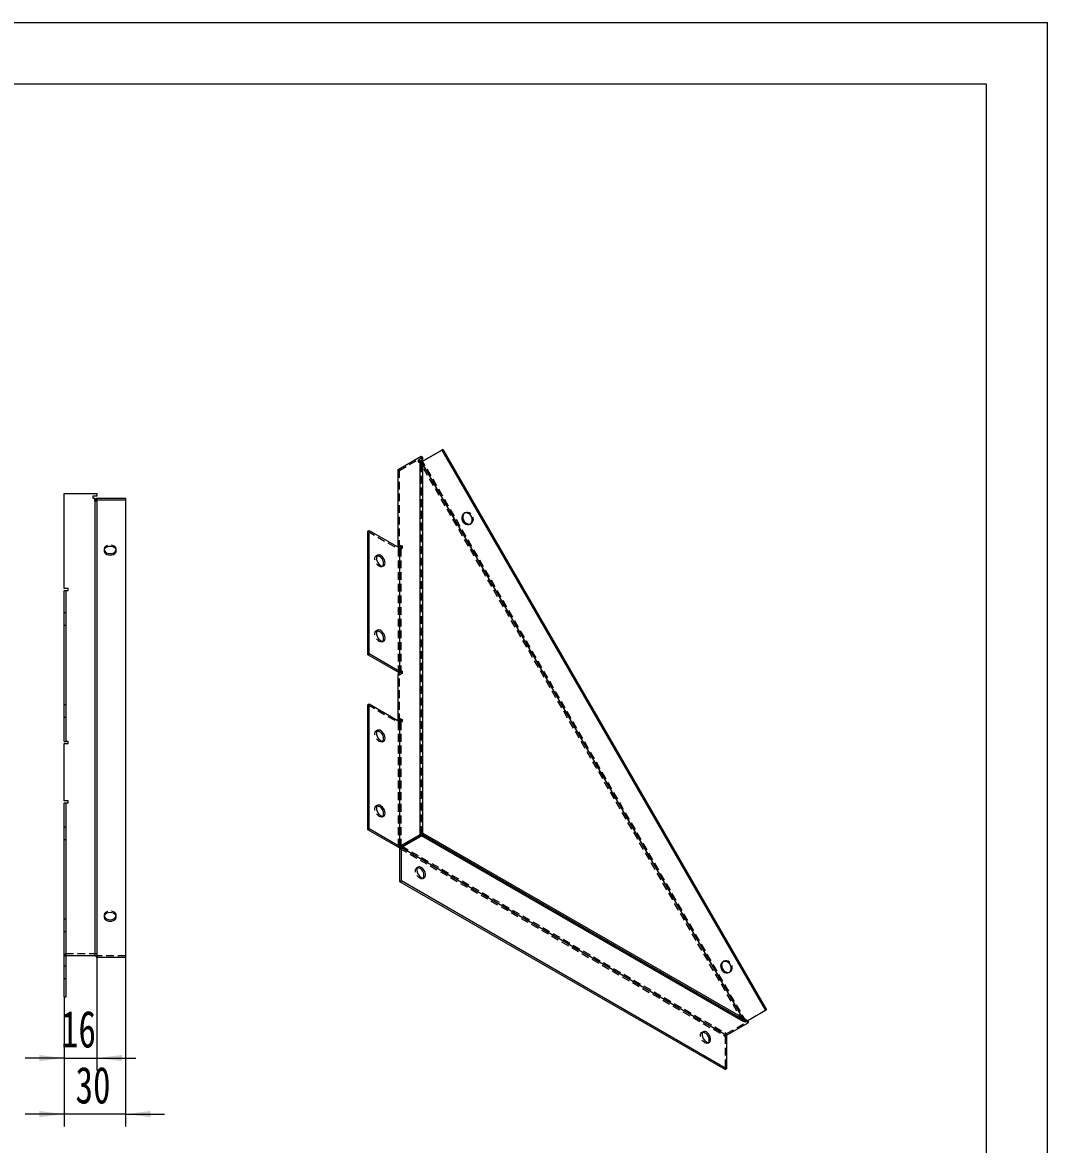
# Model space of a CAD drawing. Header units: millimetres. Extents: x 1 to 4201, y 2 to 2972.
# Drawn here: x 2528 to 4201, y 1141 to 2972 of the extents above; entities that cross this region are included whole.
import ezdxf

# ---------------------------------------------------------------- set-up
doc = ezdxf.new("R2010")
doc.units = ezdxf.units.MM
doc.header["$LTSCALE"] = 10
doc.linetypes.add('HIDDEN', pattern=[1.905, 1.27, -0.635])
doc.layers.add('A-TITLEBLOCK', color=7, linetype='Continuous', lineweight=15)
doc.styles.add('SLDTEXTSTYLE1', font='TXT', dxfattribs={"width": 0.7})
doc.dimstyles.new('SLDDIMSTYLE1', dxfattribs={"dimtxt": 60, "dimasz": 40.8, "dimexe": 0, "dimexo": 0.0625, "dimgap": 15, "dimtad": 2, "dimlfac": 0.3, "dimrnd": 1e-09, "dimzin": 12, "dimdsep": 46, "dimtxsty": 'SLDTEXTSTYLE1', "dimsah": 1, "dimcen": 0.09, "dimadec": 0, "dimazin": 3, "dimtfac": 1, "dimtmove": 0, "dimatfit": 0, "dimfxl": 0, "dimfrac": 2, "dimtolj": 1, "dimtzin": 12, "dimarcsym": 0})

# ---------------------------------------------------------------- blocks, each defined once
blk = doc.blocks.new('_D_21')
at = {"layer": 'A-TITLEBLOCK'}
for p, q in [((2649.276341262374, 1448.530270755482), (2649.276341262374, 1261.863604088815)), ((2595.94300792904, 1381.863604088815), (2595.94300792904, 1261.863604088815)), ((2595.94300792904, 1281.863604088815), (2532.44300792904, 1281.863604088815)), ((2595.94300792904, 1281.863604088815), (2649.276341262374, 1281.863604088815)), ((2649.276341262374, 1281.863604088815), (2712.776341262374, 1281.863604088815))]:
    blk.add_line(p, q, dxfattribs=at)
for points in [[(2595.94300792904, 1281.863604088815), (2555.14300792904, 1286.943604088815), (2555.14300792904, 1276.783604088815)], [(2649.276341262374, 1281.863604088815), (2690.076341262374, 1276.783604088815), (2690.076341262374, 1286.943604088815)]]:
    blk.add_solid(points, dxfattribs=at)
at = {"layer": 'A-TITLEBLOCK', "insert": (2590.535425271925, 1359.207669639286), "char_height": 60, "attachment_point": 1, "style": 'SLDTEXTSTYLE1'}
blk.add_mtext('16', dxfattribs=at)
blk = doc.blocks.new('_D_22')
at = {"layer": 'A-TITLEBLOCK'}
for p, q in [((2695.943007929041, 1446.173248151527), (2695.943007929041, 1170.445655374491)), ((2595.94300792904, 1381.863604088815), (2595.94300792904, 1170.445655374491)), ((2595.94300792904, 1190.445655374491), (2532.44300792904, 1190.445655374491)), ((2695.943007929041, 1190.445655374491), (2595.94300792904, 1190.445655374491)), ((2695.943007929041, 1190.445655374491), (2759.443007929041, 1190.445655374491))]:
    blk.add_line(p, q, dxfattribs=at)
for points in [[(2595.94300792904, 1190.445655374491), (2555.14300792904, 1195.525655374491), (2555.14300792904, 1185.365655374491)], [(2695.943007929041, 1190.445655374491), (2736.743007929041, 1185.365655374491), (2736.743007929041, 1195.525655374491)]]:
    blk.add_solid(points, dxfattribs=at)
at = {"layer": 'A-TITLEBLOCK', "insert": (2614.388687206471, 1267.789720924962), "char_height": 60, "attachment_point": 1, "style": 'SLDTEXTSTYLE1'}
blk.add_mtext('30', dxfattribs=at)

msp = doc.modelspace()

# ---------------------------------------------------------------- linework, layer by layer
at = {"color": 7, "linetype": 'Continuous', "lineweight": 15}
for p, q in [((3179.133884343978, 2255.233898667969), (3212.132197427603, 2274.283419330697)), ((3180.800551010658, 2256.196352245222), (3213.798864094283, 2275.24587290795)), ((3213.798864094283, 2275.24587290795), (3212.132197427603, 2274.283419330697)), ((3212.132197427603, 2274.283419330697), (3740.31738569016, 1359.439840139574)), ((3213.798864094283, 2275.24587290795), (3741.984047692149, 1360.402301796307)), ((3140.731164840227, 2242.345718868654), (3178.44352829475, 2264.116602884654)), ((3178.44352829475, 2260.278840718399), (3173.729482314148, 2257.557479899591)), ((3173.729482314148, 2257.557479899591), (3173.729482314148, 2254.835671677414)), ((3176.086505030056, 2256.196799648591), (3173.729482314148, 2257.557479899591)), ((3173.729482314148, 2254.835671677414), (3176.0865031093, 2256.196350819586)), ((3176.0865031093, 2256.196350819586), (3176.0865031093, 2255.068959513623)), ((3176.0865031093, 2256.196350819586), (3178.443525825209, 2254.835670568586)), ((3176.0865031093, 2255.068959513623), (3176.0865031093, 1646.267595904638)), ((3176.086505030056, 2256.196799648591), (3180.800551010658, 2258.918160467399)), ((3176.086505030056, 2256.196353510361), (3176.086505030056, 2256.196799648591)), ((3178.44352829475, 2264.116602884654), (3178.44352829475, 2260.278840718399)), ((3178.44352829475, 2264.116602884654), (3180.800551010658, 2262.755922633654)), ((3180.800551010658, 2258.918160467399), (3178.44352829475, 2260.278840718399)), ((3178.443525825209, 2254.83538666244), (3178.443525825209, 2254.835670568586)), ((3180.800551010658, 2256.196352245222), (3179.133884343978, 2255.233898667969)), ((3180.800551010658, 2252.347152717083), (3179.133884343978, 2255.233898667969)), ((3180.800551010658, 2262.755922633654), (3180.800551010658, 2258.918160467399)), ((3140.731164840227, 2115.781900164574), (3140.731164840227, 2242.345718868654)), ((3705.652410604546, 1343.277068121476), (3180.800551010658, 2252.347152717083)), ((3180.800551010658, 2252.347152717083), (3180.800551010658, 1646.267597330275)), ((2595.94300792904, 2048.530294597339), (2595.94300792904, 2203.530285855325)), ((2595.94300792904, 2203.530285855325), (2649.276343795571, 2203.530285855325)), ((2649.276343795571, 2198.830260932636), (2642.609676036153, 2198.830260932636)), ((2642.609676036153, 2198.830260932636), (2642.609676036153, 2195.49692084411)), ((2649.276343795571, 2203.530285855325), (2649.276343795571, 2198.830260932636)), ((2642.609676036153, 2195.49692084411), (2645.943006811453, 2195.49692084411)), ((2645.943006811453, 2195.49692084411), (2645.943006811453, 2194.116228918425)), ((2645.943006811453, 2194.116228918425), (2645.943006811453, 1448.530270755482)), ((2649.276343795571, 2195.49692084411), (2649.276343795571, 2193.139904837004)), ((2649.276343795571, 2195.49692084411), (2695.943005693866, 2195.49692084411)), ((2649.276343795571, 2190.782888829899), (2649.276343795571, 2193.139904837004)), ((2649.276343795571, 2193.139904837004), (2695.943005693866, 2193.139904837004)), ((2649.276343795571, 2190.782888829899), (2649.276343795571, 1448.530270755482)), ((2695.943005693866, 2195.49692084411), (2695.943005693866, 2193.139904837004)), ((2695.943005693866, 2193.139904837004), (2695.943005693866, 1446.173248151508)), ((3091.2336905501, 2141.634375629358), (3093.590713266008, 2142.995055880358)), ((3093.590713266008, 1941.581632740483), (3093.590713266008, 2142.995055880358)), ((3093.590713266008, 2142.995055880358), (3143.088187556134, 2114.420772193398)), ((3091.2336905501, 1940.220952489483), (3091.2336905501, 2141.634375629358)), ((3145.445210272042, 2118.503260666575), (3140.731164840227, 2115.781900164574)), ((3140.731164840227, 2115.781900164574), (3143.088187556134, 2114.421219913574)), ((3145.445210272042, 2115.781900164574), (3143.088187556134, 2114.421219913574)), ((3143.088187556134, 2114.420772193398), (3145.445210272042, 2115.781452444398)), ((3143.088187556134, 2114.420772193398), (3143.088187556134, 1913.007349053522)), ((3145.445210272042, 2115.781452444398), (3145.445210272042, 2118.503260666575)), ((2602.609674912357, 2048.530294597339), (2595.94300792904, 2048.530294597339)), ((2595.94300792904, 1798.530259827964), (2595.94300792904, 2045.196954508813)), ((2595.94300792904, 2045.196954508813), (2599.276341420699, 2045.196954508813)), ((2599.276341420699, 1798.530259827964), (2599.276341420699, 2045.196954508813)), ((2599.276341420699, 2045.196954508813), (2602.609674912357, 2045.196954508813)), ((2602.609674912357, 2045.196954508813), (2602.609674912357, 2048.530294597339)), ((3091.2336905501, 1940.220952489483), (3093.590713266008, 1941.581632740483)), ((3143.088187556134, 1913.007349053522), (3093.590713266008, 1941.581632740483)), ((3140.731164840227, 1911.646668802523), (3091.2336905501, 1940.220952489483)), ((3140.731164840227, 1911.646668802523), (3143.088187556134, 1913.007349053522)), ((3140.731164840227, 1908.924880859356), (3145.445210272042, 1911.646241361356)), ((3140.731164840227, 1832.714392591482), (3140.731164840227, 1908.924880859356)), ((3145.445210272042, 1914.368029304522), (3143.088187556134, 1913.007349053522)), ((3145.445210272042, 1911.646668802523), (3143.088187556134, 1913.007349053522)), ((3145.445210272042, 1911.646241361356), (3145.445210272042, 1914.368029304522)), ((3091.2336905501, 1858.566888335276), (3093.590713266008, 1859.927568586276)), ((3091.2336905501, 1654.431677252235), (3091.2336905501, 1858.566888335276)), ((3093.590713266008, 1655.792357503235), (3093.590713266008, 1859.927568586276)), ((3093.590713266008, 1859.927568586276), (3143.088187556134, 1831.353284899316)), ((3145.445210272042, 1835.435753093483), (3140.731164840227, 1832.714392591482)), ((3140.731164840227, 1832.714392591482), (3143.088187556134, 1831.353712340482)), ((3145.445210272042, 1832.714392591482), (3143.088187556134, 1831.353712340482)), ((3143.088187556134, 1831.353284899316), (3145.445210272042, 1832.713965150316)), ((3145.445210272042, 1832.713965150316), (3145.445210272042, 1835.435753093483)), ((3143.088187556134, 1831.353284899316), (3143.088187556134, 1627.218073816274)), ((2595.94300792904, 1798.530259827964), (2599.276341420699, 1798.530259827964)), ((2595.94300792904, 1701.863595942847), (2595.94300792904, 1795.196944574706)), ((2595.94300792904, 1795.196944574706), (2602.609674912357, 1795.196944574706)), ((2602.609674912357, 1798.530259827964), (2599.276341420699, 1798.530259827964)), ((2602.609674912357, 1795.196944574706), (2602.609674912357, 1798.530259827964)), ((2602.609674912357, 1701.863595942847), (2595.94300792904, 1701.863595942847)), ((2595.94300792904, 1448.530270755482), (2595.94300792904, 1698.530280689589)), ((2595.94300792904, 1698.530280689589), (2599.276341420699, 1698.530280689589)), ((2599.276341420699, 1448.530270755482), (2599.276341420699, 1698.530280689589)), ((2599.276341420699, 1698.530280689589), (2602.609674912357, 1698.530280689589)), ((2602.609674912357, 1698.530280689589), (2602.609674912357, 1701.863595942847)), ((3091.2336905501, 1654.431677252235), (3093.590713266008, 1655.792357503235)), ((3140.731164840227, 1625.857393565275), (3091.2336905501, 1654.431677252235)), ((3143.088187556134, 1627.218073816274), (3093.590713266008, 1655.792357503235)), ((3181.50765782543, 1648.581196090539), (3181.50765782543, 1645.859393254975)), ((3703.295383223948, 1347.359553900909), (3181.50765782543, 1648.581196090539)), ((3176.0865031093, 1646.267595904638), (3143.088187556134, 1627.218073816274)), ((3178.443525825209, 1644.906915653639), (3145.445210272042, 1625.857393565275)), ((3181.50765782543, 1645.859393254975), (3146.152317086814, 1625.449189489975)), ((3176.0865031093, 1646.267595904638), (3178.443525825209, 1644.906915653639)), ((3180.800551010658, 1646.267597330275), (3178.443525825209, 1644.906915653639)), ((3178.443525825209, 1644.906915653639), (3703.295385419096, 1341.91638644484)), ((3180.800551010658, 1646.267597330275), (3705.652410604546, 1343.277068121476)), ((3705.652410604546, 1343.277068121476), (3181.50765782543, 1645.859393254975)), ((3140.731164840227, 1625.857393565275), (3143.088187556134, 1627.218073816274)), ((3145.445210272042, 1625.857393565275), (3143.088187556134, 1627.218073816274)), ((3143.795294370907, 1624.088509238974), (3146.152317086814, 1625.449189489975)), ((3143.795294370907, 1569.652456329999), (3143.795294370907, 1624.088509238974)), ((3146.152317086814, 1571.013136580998), (3146.152317086814, 1625.449189489975)), ((3146.152317086814, 1625.449189489975), (3676.953813364489, 1319.024008132253)), ((3143.795294370907, 1569.652456329999), (3146.152317086814, 1571.013136580998)), ((3674.59679064858, 1263.227274972277), (3143.795294370907, 1569.652456329999)), ((3676.953813364489, 1264.587955223276), (3146.152317086814, 1571.013136580998)), ((2595.94300792904, 1448.530270755482), (2599.276341420699, 1448.530270755482)), ((2595.94300792904, 1381.863605578931), (2595.94300792904, 1448.530270755482)), ((2645.943006811453, 1448.530270755482), (2599.276341420699, 1448.530270755482)), ((2599.276341420699, 1381.863605578931), (2599.276341420699, 1448.530270755482)), ((2645.943006811453, 1448.530270755482), (2649.276343795571, 1448.530270755482)), ((2649.276343795571, 1446.173248151508), (2649.276343795571, 1448.530270755482)), ((2695.943005693866, 1446.173248151508), (2649.276343795571, 1446.173248151508)), ((2595.94300792904, 1381.863605578931), (2599.276341420699, 1381.863605578931)), ((3740.31738569016, 1359.439840139574), (3707.319072606536, 1340.390319476846)), ((3741.984047692149, 1360.402301796307), (3740.31738569016, 1359.439840139574)), ((3676.953813364489, 1319.024008132253), (3712.309154103104, 1339.434211897253)), ((3703.295385419096, 1341.91638644484), (3705.652410604546, 1343.277068121476)), ((3707.319072606536, 1340.390319476846), (3705.652410604546, 1343.277068121476)), ((3712.309154103104, 1339.434211897253), (3708.986015587515, 1341.352618927861)), ((3712.309154103104, 1342.156014732817), (3711.343429314225, 1342.713515786694)), ((3712.309154103104, 1342.156014732817), (3712.309154103104, 1339.434211897253)), ((3676.953813364489, 1319.024008132253), (3676.953813364489, 1264.587955223276)), ((3674.59679064858, 1263.227274972277), (3676.953813364489, 1264.587955223276))]:
    msp.add_line(p, q, dxfattribs=at)
at = {"color": 7, "linetype": 'HIDDEN', "lineweight": 0}
for p, q in [((3143.088187556134, 2240.985038617654), (3180.800551010658, 2262.755922633654)), ((3176.086505030056, 2253.474991426414), (3173.729482314148, 2254.835671677414)), ((3178.443525825209, 2250.986471040446), (3176.0865031093, 2255.068959513623)), ((3176.086505030056, 2253.474991426414), (3176.086505030056, 2255.068962204398)), ((3178.443525825209, 2254.835670568586), (3176.086505030056, 2253.474991426414)), ((3178.443525825209, 2250.986471040446), (3178.443525825209, 2254.83538666244)), ((3179.86782520109, 2253.962703225783), (3179.788323272843, 2254.106048448496)), ((3708.985734608525, 1341.352781133579), (3180.800551010659, 2256.196352245222)), ((3140.731164840227, 2242.345718868654), (3143.088187556134, 2240.985038617654)), ((3143.088187556134, 2114.421219913574), (3143.088187556134, 2240.985038617654)), ((3180.800551010658, 2252.347152717083), (3178.443525825209, 2250.986471040446)), ((3178.443525825209, 2250.986471040446), (3178.443525825209, 1644.906915653639)), ((3703.295385419096, 1341.91638644484), (3178.443525825209, 2250.986471040446)), ((2645.943006811453, 2190.782888829899), (2645.943006811453, 2194.116228918425)), ((2649.276343795571, 2190.782888829899), (2645.943006811453, 2190.782888829899)), ((2645.943006811453, 2190.782888829899), (2645.943006811453, 1448.530270755482)), ((3250.010966573094, 2171.699081518401), (3248.344300180807, 2170.736627782744)), ((3258.345927334607, 2153.417052756102), (3260.012593726894, 2154.379506491759)), ((3091.2336905501, 2141.634375629358), (3140.731164840227, 2113.060091942398)), ((2660.943009270145, 2112.213089168262), (2660.943009270145, 2109.856073161157)), ((2680.943006339583, 2109.856073161157), (2680.943006339583, 2112.213089168262)), ((3140.731164840227, 2113.060091942398), (3143.088187556134, 2114.420772193398)), ((3140.731164840227, 2113.060091942398), (3140.731164840227, 1911.646668802523)), ((3145.445210272042, 2113.060091942398), (3143.088187556134, 2114.420772193398)), ((3145.445210272042, 2118.503260666575), (3147.80223298795, 2117.142580415574)), ((3147.80223298795, 2117.142580415574), (3145.445210272042, 2115.781900164574)), ((3145.445210272042, 2115.781452444398), (3147.80223298795, 2114.420772193398)), ((3145.445210272042, 2113.060091942398), (3147.80223298795, 2114.420772193398)), ((3145.445210272042, 2113.060091942398), (3145.445210272042, 1914.36803088647)), ((3147.80223298795, 2114.420772193398), (3147.80223298795, 2117.142580415574)), ((3107.447301918858, 2102.664869513672), (3105.090279202951, 2101.304189262672)), ((3115.089465351775, 2083.983209991181), (3117.446488067681, 2085.343890242181)), ((2599.276341420699, 2008.53026320556), (2595.943007929042, 2008.53026320556)), ((2595.943007929042, 1988.530272344939), (2599.276341420699, 1988.530272344939)), ((3107.447301918858, 1980.183722584836), (3105.090279202951, 1978.823042333837)), ((3115.089465351775, 1961.502063062346), (3117.446488067681, 1962.862743313346)), ((3140.731164840227, 1908.924880859356), (3143.088187556134, 1907.564200608356)), ((3143.088187556134, 1907.564200608356), (3147.80223298795, 1910.285561110356)), ((3143.088187556134, 1831.353712340482), (3143.088187556134, 1907.564200608356)), ((3145.445210272042, 1914.368029304522), (3147.80223298795, 1913.007349053522)), ((3147.80223298795, 1913.007349053522), (3145.445210272042, 1911.646668802523)), ((3145.445210272042, 1911.646241361356), (3147.80223298795, 1910.285561110356)), ((3147.80223298795, 1910.285561110356), (3147.80223298795, 1913.007349053522)), ((2599.276341420699, 1858.530282080364), (2595.943007929042, 1858.530282080364)), ((3091.2336905501, 1858.566888335276), (3140.731164840227, 1829.992604648316)), ((2595.943007929042, 1838.530266384475), (2599.276341420699, 1838.530266384475)), ((3145.445210272042, 1835.435753093483), (3147.80223298795, 1834.075072842482)), ((3147.80223298795, 1834.075072842482), (3145.445210272042, 1832.714392591482)), ((3145.445210272042, 1832.713965150316), (3147.80223298795, 1831.353284899316)), ((3147.80223298795, 1831.353284899316), (3147.80223298795, 1834.075072842482)), ((3107.447301918858, 1816.875563857908), (3105.09027920295, 1815.514883606909)), ((3140.731164840227, 1829.992604648316), (3143.088187556134, 1831.353284899316)), ((3140.731164840227, 1829.992604648316), (3140.731164840227, 1625.857393565275)), ((3145.445210272042, 1829.992604648316), (3143.088187556134, 1831.353284899316)), ((3145.445210272042, 1829.992604648316), (3147.80223298795, 1831.353284899316)), ((3145.445210272042, 1829.992604648316), (3145.445210272042, 1625.857393565275)), ((3115.089465351775, 1798.193904335418), (3117.446488067681, 1799.554584586417)), ((3107.447301918858, 1694.394442277836), (3105.09027920295, 1693.033762026836)), ((3115.089465351774, 1675.712787825098), (3117.446488067681, 1677.073468076098)), ((2599.276341420699, 1658.530274133078), (2595.943007929041, 1658.530274133078)), ((3181.50765782543, 1648.581196090539), (3146.152317086814, 1628.170992325539)), ((2595.943007929041, 1638.530270854823), (2599.276341420699, 1638.530270854823)), ((3143.795294370907, 1624.088509238974), (3674.59679064858, 1317.663327881253)), ((3146.152317086814, 1628.170992325539), (3676.953813364489, 1321.745810967817)), ((3146.152317086814, 1628.170992325539), (3146.152317086814, 1626.265597576498)), ((3173.443932476403, 1593.693938586544), (3171.086909760495, 1592.333258335544)), ((3181.086095909319, 1575.012281598929), (3183.443118625227, 1576.372961849929)), ((2599.276341420699, 1508.530268172614), (2595.943007929041, 1508.530268172614)), ((2660.943009270145, 1514.707842568747), (2660.943009270145, 1512.350820352825)), ((2680.943006339583, 1512.350820352825), (2680.943006339583, 1514.707842568747)), ((2595.943007929041, 1488.530271103176), (2599.276341420699, 1488.530271103176)), ((2649.276343795571, 1451.86360424714), (2599.276341420699, 1451.86360424714)), ((2695.943005693866, 1448.530270755482), (2649.276343795571, 1448.530270755482)), ((2599.276341420699, 1431.863604461344), (2595.94300792904, 1431.863604461344)), ((3672.51095189637, 1439.907632749597), (3670.84428989438, 1438.945171409724)), ((2595.94300792904, 1411.863604287497), (2599.276341420699, 1411.863604287497)), ((3680.845925828774, 1421.625596383905), (3682.512587830764, 1422.588057723779)), ((3741.984047692149, 1360.402301796307), (3708.985734608525, 1341.352781133579)), ((3676.953813364489, 1321.745810967817), (3712.309154103104, 1342.156014732817)), ((3711.343429314225, 1342.713515786694), (3703.295383223948, 1347.359553900909)), ((3708.986015587515, 1341.352618927861), (3705.652410604546, 1343.277068121476)), ((3706.668503072544, 1341.521426086796), (3706.666288167849, 1341.520992160493)), ((3708.985734608525, 1341.352781133579), (3707.319072606536, 1340.390319476846)), ((3638.955900621007, 1324.959599547906), (3636.598877905099, 1323.598919296906)), ((3674.59679064858, 1317.663327881253), (3676.953813364489, 1319.024008132253)), ((3676.953813364489, 1321.745810967817), (3676.953813364489, 1319.024008132253)), ((3646.598077224814, 1306.277934956899), (3648.955099940721, 1307.638615207899)), ((3674.59679064858, 1317.663327881253), (3674.59679064858, 1263.227274972277))]:
    msp.add_line(p, q, dxfattribs=at)
at = {"color": 8, "linetype": 'Continuous', "lineweight": 15}
msp.add_line((3146.152317086814, 1626.265597576498), (3146.152317086814, 1625.449189489975), dxfattribs=at)
at = {"color": 7, "linetype": 'Continuous', "lineweight": 15, "flags": 128}
for points in [[(3258.345115129715, 2153.416583880197), (3260.134731781642, 2154.9174455077), (3261.37429254783, 2156.998283252009), (3261.963369390814, 2159.490584273567), (3261.854257346435, 2162.192383206283), (3261.055785301396, 2164.884864085445), (3259.632635497272, 2167.34980142722), (3257.700105906519, 2169.387604820445), (3255.414763290764, 2170.833097654569), (3252.961755243276, 2171.569235380808), (3250.539799764487, 2171.53632478929), (3248.345116775997, 2170.737099193113), (3246.555495733774, 2169.236235031146), (3245.315939357881, 2167.155399821301), (3244.726853734304, 2164.663098799743), (3244.83597016898, 2161.961297332563), (3245.634442214019, 2159.268816453401), (3247.057592018143, 2156.803879111626), (3248.990121608896, 2154.766075718401), (3251.275459834354, 2153.320585418741), (3253.728476662436, 2152.584447692503), (3256.150427750928, 2152.617355749556), (3258.345115129715, 2153.416583880197)], [(3249.212490137758, 2171.157503021221), (3248.22216212606, 2170.198729324824), (3246.982605750168, 2168.117853556958), (3246.39352012659, 2165.6255525354), (3246.502636561267, 2162.92375106822), (3247.301108606305, 2160.231310747078), (3248.72425841043, 2157.766332847282), (3250.656788001182, 2155.728529454057), (3252.942130616937, 2154.283036619934), (3255.395143054722, 2153.546901428159), (3257.817094143214, 2153.579809485213), (3259.144403769943, 2153.958660149674)], [(2670.943010909272, 2102.784975469303), (2673.76033620329, 2103.071425457986), (2676.349419169539, 2103.907479942035), (2678.500501128945, 2105.225487649631), (2680.039325418983, 2106.918607255014), (2680.841225199812, 2108.849748075199), (2680.841225199812, 2110.862348576577), (2680.039325418983, 2112.793489396763), (2678.500501128945, 2114.486609002145), (2676.349419169539, 2115.804616709741), (2673.76033620329, 2116.64067119379), (2670.943010909272, 2116.927121182473), (2668.125679406438, 2116.64067119379), (2665.536602649007, 2115.804616709741), (2663.385514480783, 2114.486609002145), (2661.846690190745, 2112.793489396763), (2661.044790409916, 2110.862348576577), (2661.044790409916, 2108.849748075199), (2661.846690190745, 2106.918607255014), (2663.385514480783, 2105.225487649631), (2665.536602649007, 2103.907479942035), (2668.125679406438, 2103.071425457986), (2670.943010909272, 2102.784975469303)], [(3119.517961769025, 2089.922339916946), (3119.231534420723, 2092.388141848945), (3118.395455093981, 2094.984887008148), (3117.077459481744, 2097.502195889243), (3115.384321795384, 2099.736151514841), (3113.453212465621, 2101.505725890439), (3111.44057532577, 2102.667596580162), (3109.509465996006, 2103.127633578097), (3107.816328309647, 2102.848533114906), (3106.498334892558, 2101.852948309635), (3105.662255565816, 2100.221519793744), (3105.375823827217, 2098.086422373371), (3105.662255565816, 2095.620577348887), (3106.498334892558, 2093.023832189683), (3107.816328309647, 2090.506524575821), (3109.509465996006, 2088.272568950223), (3111.44057532577, 2086.502994574625), (3113.453212465621, 2085.341123884902), (3115.384321795384, 2084.881086886967), (3117.077459481744, 2085.160187350157), (3118.395455093981, 2086.155770888196), (3119.231534420723, 2087.787199404087), (3119.517961769025, 2089.922339916946)], [(3106.409627026579, 2101.740548796412), (3108.097720262007, 2101.628377954361), (3110.089870082215, 2100.809085002668)], [(3119.517961769025, 1967.441192988111), (3119.231534420723, 1969.90701519912), (3118.395455093981, 1972.503760358323), (3117.077459481744, 1975.021069239418), (3115.384321795384, 1977.255024865016), (3113.453212465621, 1979.024599240614), (3111.44057532577, 1980.186469930337), (3109.509465996006, 1980.646506928272), (3107.816328309647, 1980.367406465081), (3106.498334892558, 1979.37182165981), (3105.662255565816, 1977.74039314392), (3105.375823827217, 1975.605275444535), (3105.662255565816, 1973.139470978072), (3106.498334892558, 1970.542725818869), (3107.816328309647, 1968.025397925996), (3109.509465996006, 1965.791462579409), (3111.44057532577, 1964.02188820381), (3113.453212465621, 1962.860017514087), (3115.384321795384, 1962.399980516153), (3117.077459481744, 1962.679060700332), (3118.395455093981, 1963.674664517382), (3119.231534420723, 1965.306093033272), (3119.517961769025, 1967.441192988111)], [(3106.409627026579, 1979.259422146587), (3108.097720262006, 1979.147251304535), (3110.089870082214, 1978.327978631854)], [(3119.517961769025, 1804.133034261183), (3119.231534420723, 1806.598846332686), (3118.395455093981, 1809.195601631395), (3117.077459481744, 1811.71291051249), (3115.384321795384, 1813.946855998583), (3113.453212465621, 1815.716430374181), (3111.44057532577, 1816.878301063904), (3109.509465996006, 1817.338338061839), (3107.816328309647, 1817.059247738153), (3106.498334892558, 1816.063662932882), (3105.662255565816, 1814.432224277486), (3105.375823827217, 1812.297116717607), (3105.662255565816, 1809.831302111639), (3106.498334892558, 1807.234556952435), (3107.816328309647, 1804.717239199068), (3109.509465996006, 1802.48330385248), (3111.44057532577, 1800.713719337377), (3113.453212465621, 1799.551848647654), (3115.384321795384, 1799.091821789225), (3117.077459481744, 1799.370901973404), (3118.395455093981, 1800.366495650949), (3119.231534420723, 1801.997924166839), (3119.517961769025, 1804.133034261183)], [(3106.409627026578, 1815.951253280154), (3108.097720262005, 1815.839102717112), (3110.089870082214, 1815.01980976542)], [(3119.517961769025, 1681.651915215987), (3119.231534420723, 1684.117729822367), (3118.395455093981, 1686.714480051323), (3117.077459481744, 1689.23179400217), (3115.384321795384, 1691.46573441851), (3113.453212465621, 1693.235318933614), (3111.44057532577, 1694.397189623337), (3109.509465996006, 1694.857216481766), (3107.816328309647, 1694.578131227833), (3106.498334892558, 1693.58254135281), (3105.662255565816, 1691.951107767166), (3105.375823827217, 1689.815997672411), (3105.662255565816, 1687.350183066443), (3106.498334892558, 1684.753432837487), (3107.816328309647, 1682.236122688748), (3109.509465996006, 1680.002182272408), (3111.44057532577, 1678.232595222428), (3113.453212465621, 1677.070724532705), (3115.384321795384, 1676.610700209152), (3117.077459481744, 1676.889785463085), (3118.395455093981, 1677.885371536), (3119.231534420723, 1679.516805121643), (3119.517961769025, 1681.651915215987)], [(3106.409627026577, 1693.470136769834), (3108.097720262005, 1693.357970997534), (3110.089870082213, 1692.538683115595)], [(3178.443527745963, 1576.86804076117), (3180.435677566171, 1576.048752879231), (3182.26643568866, 1575.957352258485), (3183.787484719342, 1576.601242029914), (3184.875597809882, 1577.928260620559), (3185.442622192441, 1579.830898189592), (3185.442622192441, 1582.155016005622), (3184.875597809882, 1584.712327259103), (3183.787484719342, 1587.295653215366), (3182.26643568866, 1589.695708816579), (3180.435677566171, 1591.71805653166), (3178.443527745963, 1593.198857140838), (3176.451375730606, 1594.018145022572), (3174.620619803266, 1594.109544376086), (3173.099570772585, 1593.465654604656), (3172.011457682045, 1592.13863728145), (3171.444431104337, 1590.235999712211), (3171.444431104337, 1587.91188189618), (3172.011457682045, 1585.354570642905), (3173.099570772585, 1582.771243419205), (3174.620619803266, 1580.371187817991), (3176.451375730606, 1578.348841370143), (3178.443527745963, 1576.86804076117)], [(3172.406259779271, 1592.769631811309), (3174.094353014699, 1592.657464771572), (3176.086505030055, 1591.838176889838)], [(2670.943010909272, 1505.279753705057), (2673.76033620329, 1505.566185067288), (2676.349419169539, 1506.402264386606), (2678.500501128945, 1507.720259676568), (2680.039325418983, 1509.413397908402), (2680.841225199812, 1511.344507684501), (2680.841225199812, 1513.357139229965), (2680.039325418983, 1515.288249006065), (2678.500501128945, 1516.981387237899), (2676.349419169539, 1518.29938252786), (2673.76033620329, 1519.135461847178), (2670.943010909272, 1519.42189320941), (2668.125679406438, 1519.135461847178), (2665.536602649007, 1518.29938252786), (2663.385514480783, 1516.981387237899), (2661.846690190745, 1515.288249006065), (2661.044790409916, 1513.357139229965), (2661.044790409916, 1511.344507684501), (2661.846690190745, 1509.413397908402), (2663.385514480783, 1507.720259676568), (2665.536602649007, 1506.402264386606), (2668.125679406438, 1505.566185067288), (2670.943010909272, 1505.279753705057)], [(3680.845113623881, 1421.625127508001), (3682.634712714621, 1423.125984064103), (3683.874291041997, 1425.206831949565), (3684.463363494684, 1427.699125366083), (3684.354260230899, 1430.400934439127), (3683.55580135675, 1433.093382366134), (3682.132642772032, 1435.558350125601), (3680.200091229796, 1437.596140842384), (3677.914761784931, 1439.041641282372), (3675.461744956849, 1439.777773938035), (3673.039807039247, 1439.74487348767), (3670.84510648957, 1438.945642820092), (3669.055503008534, 1437.444783729526), (3667.815929071455, 1435.363938378528), (3667.226852228471, 1432.871642427547), (3667.335955492257, 1430.169833354502), (3668.134449488779, 1427.477365151781), (3669.557608073497, 1425.012397392314), (3671.490124493359, 1422.974626951245), (3673.775453938224, 1421.529126511257), (3676.228475156603, 1420.792996390059), (3678.650408683908, 1420.825894305959), (3680.845113623881, 1421.625127508001)], [(3671.712506193111, 1439.366026371662), (3670.722165010524, 1438.4072450694), (3669.482591073444, 1436.326399718402), (3668.89351423046, 1433.83410376742), (3669.00265261662, 1431.132274418661), (3669.801111490769, 1428.439826491654), (3671.224270075486, 1425.974858732187), (3673.156786495349, 1423.937088291119), (3675.442115940214, 1422.49158785113), (3677.895137158592, 1421.755457729932), (3680.317105808271, 1421.788335370118), (3681.644406654407, 1422.167180964003)], [(3643.955500280864, 1308.133699188068), (3645.947641320479, 1307.314416375058), (3647.778395052671, 1307.223018288776), (3649.299439693056, 1307.86691059467), (3650.387565954486, 1309.193921581922), (3650.954581556452, 1311.096564219883), (3650.954581556452, 1313.420682035914), (3650.387565954486, 1315.977988220466), (3649.299439693056, 1318.561321780121), (3647.778395052671, 1320.961374846871), (3645.947641320479, 1322.983720027487), (3643.955500280864, 1324.464515567736), (3641.963324118875, 1325.283817389024), (3640.132570386683, 1325.375215475306), (3638.611525746299, 1324.731323169411), (3637.523434607243, 1323.404293173883), (3636.956383882902, 1321.501669544198), (3636.956383882902, 1319.177551728168), (3637.523434607243, 1316.620226535339), (3638.611525746299, 1314.03691198396), (3640.132570386683, 1311.636858917211), (3641.963324118875, 1309.614513736595), (3643.955500280864, 1308.133699188068)], [(3637.918214752985, 1324.035300376065), (3639.606301402968, 1323.923137138024), (3641.598477564956, 1323.103835316736)]]:
    msp.add_lwpolyline(points, dxfattribs=at)
at = {"color": 7, "linetype": 'HIDDEN', "lineweight": 0, "flags": 128}
for points in [[(3259.144403769943, 2153.958660149674), (3260.011781522001, 2154.379037615854), (3261.801398173927, 2155.879899243356), (3263.040958940117, 2157.960736987666), (3263.630040173397, 2160.45303547476), (3263.520923738721, 2163.15483694194), (3262.722451693683, 2165.847317821102), (3261.299301889558, 2168.312295720898), (3259.366772298806, 2170.350058556102), (3257.08142968305, 2171.795551390226), (3254.628421635562, 2172.531689116464), (3252.206466156773, 2172.498819082968), (3250.011783168283, 2171.69955292877), (3249.212490137758, 2171.157503021221)], [(2680.803140315328, 2111.034556329441), (2680.841225199812, 2111.206764082305), (2680.841225199812, 2113.21941425422), (2680.039325418983, 2115.150505403868), (2678.500501128945, 2116.84362500925), (2676.349419169539, 2118.161632716846), (2673.76033620329, 2118.997736871433), (2670.943010909272, 2119.284137189579), (2668.125679406438, 2118.997736871433), (2665.536602649007, 2118.161632716846), (2663.385514480783, 2116.84362500925), (2661.846690190745, 2115.150505403868), (2661.044790409916, 2113.21941425422), (2661.044790409916, 2111.206764082305), (2661.0828752944, 2111.034556329441)], [(3116.1271383233, 2084.907492841196), (3115.433827055593, 2084.211490170755), (3113.912778024911, 2083.567592794696), (3112.082022097572, 2083.658982008705), (3110.089870082215, 2084.478276227629), (3108.097720262007, 2085.959070499616), (3106.266962139518, 2087.981428354203), (3104.745913108837, 2090.381491560045), (3103.657800018297, 2092.964785830353), (3103.090775635737, 2095.522123700036), (3103.090775635737, 2097.846219969618), (3103.657800018297, 2099.74888542229), (3104.745913108837, 2101.075871059542), (3106.266962139518, 2101.719768435601), (3106.409627026579, 2101.740548796412)], [(3116.1271383233, 1962.426386470381), (3115.433827055593, 1961.73036352093), (3113.912778024911, 1961.086466144871), (3112.082022097571, 1961.17785535888), (3110.089870082214, 1961.997149577804), (3108.097720262006, 1963.477943849791), (3106.266962139517, 1965.500301704378), (3104.745913108836, 1967.90036491022), (3103.657800018296, 1970.483679459539), (3103.090775635736, 1973.040997050211), (3103.090775635736, 1975.365113598803), (3103.657800018296, 1977.267758772465), (3104.745913108836, 1978.594764688728), (3106.266962139517, 1979.238662064786), (3106.409627026579, 1979.259422146587)], [(3116.1271383233, 1799.118217603947), (3115.433827055592, 1798.422194654496), (3113.912778024911, 1797.778307417943), (3112.08202209757, 1797.869706771457), (3110.089870082214, 1798.688990850876), (3108.097720262005, 1800.169795262368), (3106.266962139517, 1802.192142977449), (3104.745913108836, 1804.592196043786), (3103.657800018296, 1807.17552073261), (3103.090775635736, 1809.732828183777), (3103.090775635736, 1812.056944732369), (3103.657800018296, 1813.959589906032), (3104.745913108836, 1815.2866059618), (3106.266962139517, 1815.930493198353), (3106.409627026578, 1815.951253280154)], [(3116.127138323299, 1676.637093488999), (3115.433827055591, 1675.941070539547), (3113.91277802491, 1675.297180768117), (3112.08202209757, 1675.388580121632), (3110.089870082213, 1676.207869270803), (3108.097720262005, 1677.688668612543), (3106.266962139517, 1679.711016327624), (3104.745913108835, 1682.111071928837), (3103.657800018296, 1684.694399152538), (3103.090775635736, 1687.251709138581), (3103.090775635736, 1689.575828222049), (3103.657800018296, 1691.478463256206), (3104.745913108836, 1692.805484381727), (3106.266962139517, 1693.44937161828), (3106.409627026577, 1693.470136769834)], [(3182.123768880844, 1575.93658726283), (3181.430462003434, 1575.240561778915), (3179.909412972752, 1574.596672007485), (3178.078654850264, 1574.688072628231), (3176.086505030055, 1575.50736051017), (3174.094353014699, 1576.988161119142), (3172.263597087358, 1579.010507566991), (3170.742548056677, 1581.410563168205), (3169.654434966137, 1583.993890391905), (3169.087408388429, 1586.55120164518), (3169.087408388429, 1588.87531946121), (3169.654434966137, 1590.777957030449), (3170.742548056677, 1592.104974353656), (3172.263597087358, 1592.748864125086), (3172.406259779271, 1592.769631811309)], [(2680.803140315328, 1513.529334565195), (2680.841225199812, 1513.701529900424), (2680.841225199812, 1515.714161445888), (2680.039325418983, 1517.645271221988), (2678.500501128945, 1519.338409453821), (2676.349419169539, 1520.656404743783), (2673.76033620329, 1521.492484063101), (2670.943010909272, 1521.778915425333), (2668.125679406438, 1521.492484063101), (2665.536602649007, 1520.656404743783), (2663.385514480783, 1519.338409453821), (2661.846690190745, 1517.645271221988), (2661.044790409916, 1515.714161445888), (2661.044790409916, 1513.701529900424), (2661.0828752944, 1513.529334565195)], [(3681.644406654407, 1422.167180964003), (3682.511775625871, 1422.587588847874), (3684.301409838984, 1424.088425128262), (3685.540953043987, 1426.169293289439), (3686.130025496674, 1428.661586705956), (3686.020922232888, 1431.363395779001), (3685.222463358739, 1434.055843706007), (3683.799304774021, 1436.520811465474), (3681.866788354159, 1438.558581906543), (3679.58142378692, 1440.004102622246), (3677.128406958838, 1440.740235277909), (3674.706469041237, 1440.707334827544), (3672.51176849156, 1439.908104159966), (3671.712506193111, 1439.366026371662)], [(3647.635732635152, 1307.202250758657), (3646.942416977147, 1306.50623034367), (3645.421372336763, 1305.862338037776), (3643.590618604571, 1305.953736124058), (3641.598477564956, 1306.773018937068), (3639.606301402967, 1308.253833485594), (3637.775547670776, 1310.276178666211), (3636.254503030391, 1312.67623173296), (3635.166411891335, 1315.259546284339), (3634.599361166995, 1317.816871477168), (3634.599361166995, 1320.140989293198), (3635.166411891335, 1322.043612922884), (3636.254503030391, 1323.370642918411), (3637.775547670776, 1324.014535224306), (3637.918214752985, 1324.035300376065)]]:
    msp.add_lwpolyline(points, dxfattribs=at)
at = {"color": 7, "linetype": 'Continuous', "lineweight": 15}
for centre, radius, start, end in [((2645.94300792904, 2190.782892214238), 3.33333333333394, 7.816531185163316e-12, 90), ((2670.019610589785, 2114.792703260974), 9.694787573679449, 202.8081141081197, 275.4655416039022), ((2672.017666581305, 2114.539595679948), 9.458850330764859, 263.4763239551527, 338.2500521070112), ((3104.152199324792, 2089.457898920218), 12.81036141184117, 339.1935047476088, 62.38646779116213), ((3104.152202557929, 1966.976793776909), 12.81035882557831, 339.1934944789057, 62.38647805987144), ((3143.088187556134, 1916.195705531443), 5.123406215046245, 242.6096699883326, 297.390330011678), ((3104.152202557929, 1803.668624910476), 12.81035882557829, 339.1934944789031, 62.38647805987144), ((3104.152207503394, 1681.187500863649), 12.81035422682796, 339.1934863370761, 62.38649226331182), ((3178.443528435713, 1641.718556593533), 5.123409708712738, 62.60969200744806, 117.3903426476716), ((3143.088187556134, 1630.406430294195), 5.123406215046245, 242.6096699883326, 297.390330011678), ((3148.067065532434, 1624.008287464095), 4.272524357989956, 161.4140573802158, 178.9241397227901), ((3170.148848632858, 1580.487000290894), 12.81034635252363, 339.1934459045497, 62.38650504294672), ((2670.019598748215, 1517.287471850662), 9.69477291876313, 202.8080886864933, 275.4656201938382), ((2672.017687237396, 1517.034349253452), 9.458822006435563, 263.476178397745, 338.2501444960966), ((3635.660804245968, 1311.752660356082), 12.81035274418429, 339.1934731820311, 62.38643458288809)]:
    msp.add_arc(centre, radius, start, end, dxfattribs=at)
at = {"color": 7, "linetype": 'HIDDEN', "lineweight": 0}
for centre, radius, start, end in [((3143.088187556134, 2117.60912867132), 5.123406215048062, 242.6096699883432, 297.3903300116675), ((3143.088187556134, 1834.541641377241), 5.123406215050283, 242.609669988356, 297.3903300116546), ((3148.934827815275, 1623.835961533244), 5.151199658734379, 122.6950431713757, 162.6737107793249), ((2599.276341262374, 1448.530270755482), 3.333333333333485, 90, 180), ((3679.714177949811, 1317.430458331705), 5.122682990182486, 122.6054786585822, 177.3945211957686)]:
    msp.add_arc(centre, radius, start, end, dxfattribs=at)
at = {"color": 7, "linetype": 'Continuous', "lineweight": 15}
msp.add_ellipse((3178.443526615462, 2250.986474260101), major_axis=(-2.357118372624882, 4.082427602087591), ratio=0.577334630548834, start_param=4.712348348353762, end_param=6.283144675148633, dxfattribs=at)
at = {"color": 7, "linetype": 'HIDDEN', "lineweight": 0}
for points, knots in [([(3178.443526615462, 2250.986474260101), (3178.602081150683, 2251.719570650534), (3179.011972448802, 2252.59776016155), (3179.946148593987, 2254.420130215168), (3180.461259922451, 2255.35901428511), (3180.800549219417, 2256.196364747806)], [0, 0, 0, 0, 0.5, 0.5, 1, 1, 1, 1]), ([(2645.943006811453, 2190.782888829899), (2645.997657906079, 2191.283116179726), (2646.106959482399, 2192.283565269141), (2646.628308703158, 2193.355090733242), (2647.080347777722, 2193.795496471539), (2647.163663370324, 2193.876667916965)], [0, 0, 0, 0, 0.4492477838084852, 0.8984905291347286, 1, 1, 1, 1]), ([(3708.985734608525, 1341.352781133579), (3708.514237181409, 1341.401323577429), (3707.77628885092, 1341.477298149795), (3706.962350113868, 1341.509371292146), (3706.668461364726, 1341.520951937295)], [0, 0, 0, 0, 0.6389301359385149, 1, 1, 1, 1])]:
    msp.add_open_spline(points, degree=3, knots=knots, dxfattribs=at)
at = {"color": 7, "linetype": 'Continuous', "lineweight": 15}
for points, knots in [([(2647.163663370324, 2193.876667916965), (2647.431753867761, 2194.179196723834), (2648.046190902654, 2194.872562974553), (2648.832894087162, 2195.271850190867), (2649.276343795571, 2195.49692084411)], [0, 0, 0, 0, 0.4363189101786028, 1, 1, 1, 1]), ([(2647.376628903462, 1448.530270755482), (2647.553464314384, 1448.492139287672), (2647.893411926325, 1448.418835522582), (2648.542279583025, 1447.97898586537), (2649.083924729828, 1447.313499308659), (2649.212933422601, 1446.746545267844), (2649.276343795571, 1446.467875928498)], [0, 0, 0, 0, 0.2754879475249483, 0.5295968120386019, 0.7687873510404888, 1, 1, 1, 1]), ([(3706.668461364726, 1341.520951937295), (3706.444458410727, 1341.531119780033), (3705.705379648003, 1341.564667715438), (3704.472171426548, 1341.633620135743), (3703.687648888041, 1341.822130656103), (3703.295385419096, 1341.91638644484)], [0, 0, 0, 0, 0.1786079063221119, 0.5893016500931119, 1, 1, 1, 1])]:
    msp.add_open_spline(points, degree=3, knots=knots, dxfattribs=at)
at = {"layer": 'A-TITLEBLOCK', "linetype": 'Continuous'}
for p, q in [((0.7884356535324544, 2972.147801566396), (4200.788435653533, 2972.147801566396)), ((4200.788435653534, 2.147801566394373), (4200.788435653533, 2972.147801566396)), ((250.6340977196132, 2871.752703760564), (4100.634097719614, 2871.752703760564)), ((4100.634097719614, 2871.752703760564), (4100.634097719615, 101.7527037605631))]:
    msp.add_line(p, q, dxfattribs=at)

# ---------------------------------------------------------------- dimensions: what is measured, and where the dimension line sits
at = {"layer": 'A-TITLEBLOCK'}
for base, p1, p2, picture, middle in [((2649.276341262374, 1281.863604088815), (2595.94300792904, 1381.863604088815), (2649.276341262374, 1448.530270755482), '_D_21', (2616.827092290011, 1281.863604088815)), ((2595.94300792904, 1190.445655374491), (2695.943007929041, 1446.173248151527), (2595.94300792904, 1381.863604088815), '_D_22', (2640.722021596545, 1190.445655374491))]:
    dim = msp.add_linear_dim(base=base, p1=p1, p2=p2, dimstyle='SLDDIMSTYLE1', dxfattribs=at)
    dim.commit()
    dim.dimension.update_dxf_attribs({"geometry": picture, "text_midpoint": middle, "dimtype": 160})

doc.saveas('drawing.dxf')
